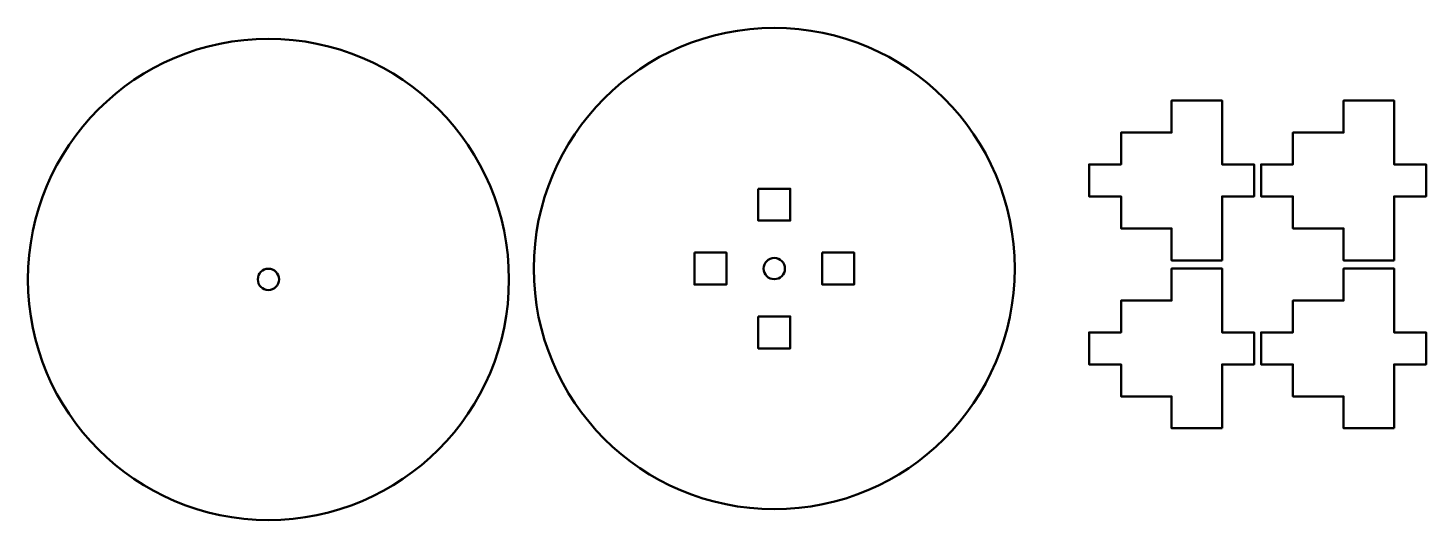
# Model space of a CAD drawing. Header units: inches. Extents: x 1117 to 1992, y -2324 to -585.
# Drawn here: x 1485.1 to 1616.4, y -1070.2 to -1024 of the extents above; entities that cross this region are included whole.
import ezdxf

# ---------------------------------------------------------------- set-up
doc = ezdxf.new("R2010")
doc.units = ezdxf.units.IN
doc.header["$MEASUREMENT"] = 0
doc.layers.add('Layer 1', color=7, linetype='Continuous')

msp = doc.modelspace()

# ---------------------------------------------------------------- linework, layer by layer
at = {"layer": 'Layer 1', "color": 98, "lineweight": 50, "true_color": 0x010202}
for points in [[(1597.26, -1045.84), (1592.51, -1045.84), (1592.51, -1042.84), (1587.77, -1042.84), (1587.77, -1039.84), (1584.77, -1039.84), (1584.77, -1036.84), (1587.77, -1036.84), (1587.77, -1033.84), (1592.51, -1033.84), (1592.51, -1030.84), (1597.26, -1030.84), (1597.26, -1036.84), (1600.26, -1036.84), (1600.26, -1039.84), (1597.26, -1039.84), (1597.26, -1045.84)], [(1613.42, -1045.84), (1608.67, -1045.84), (1608.67, -1042.84), (1603.92, -1042.84), (1603.92, -1039.84), (1600.92, -1039.84), (1600.92, -1036.84), (1603.92, -1036.84), (1603.92, -1033.84), (1608.67, -1033.84), (1608.67, -1030.84), (1613.42, -1030.84), (1613.42, -1036.84), (1616.42, -1036.84), (1616.42, -1039.84), (1613.42, -1039.84), (1613.42, -1045.84)], [(1553.7, -1039.11), (1556.7, -1039.11), (1556.7, -1042.11), (1553.7, -1042.11), (1553.7, -1039.11)], [(1547.7, -1045.11), (1550.7, -1045.11), (1550.7, -1048.11), (1547.7, -1048.11), (1547.7, -1045.11)], [(1559.7, -1045.11), (1562.7, -1045.11), (1562.7, -1048.11), (1559.7, -1048.11), (1559.7, -1045.11)], [(1597.26, -1061.61), (1592.51, -1061.61), (1592.51, -1058.61), (1587.77, -1058.61), (1587.77, -1055.61), (1584.77, -1055.61), (1584.77, -1052.61), (1587.77, -1052.61), (1587.77, -1049.61), (1592.51, -1049.61), (1592.51, -1046.61), (1597.26, -1046.61), (1597.26, -1052.61), (1600.26, -1052.61), (1600.26, -1055.61), (1597.26, -1055.61), (1597.26, -1061.61)], [(1613.42, -1061.61), (1608.67, -1061.61), (1608.67, -1058.61), (1603.92, -1058.61), (1603.92, -1055.61), (1600.92, -1055.61), (1600.92, -1052.61), (1603.92, -1052.61), (1603.92, -1049.61), (1608.67, -1049.61), (1608.67, -1046.61), (1613.42, -1046.61), (1613.42, -1052.61), (1616.42, -1052.61), (1616.42, -1055.61), (1613.42, -1055.61), (1613.42, -1061.61)], [(1553.7, -1051.11), (1556.7, -1051.11), (1556.7, -1054.11), (1553.7, -1054.11), (1553.7, -1051.11)]]:
    msp.add_lwpolyline(points, dxfattribs=at)
for points in [[(1532.61, -1046.61), (1532.61, -1059.09), (1542.72, -1069.2), (1555.2, -1069.2), (1567.67, -1069.2), (1577.78, -1059.09), (1577.78, -1046.61), (1577.78, -1034.14), (1567.67, -1024.02), (1555.2, -1024.02), (1542.72, -1024.02), (1532.61, -1034.14), (1532.61, -1046.61)], [(1554.2, -1046.61), (1554.2, -1046.06), (1554.64, -1045.61), (1555.2, -1045.61), (1555.75, -1045.61), (1556.2, -1046.06), (1556.2, -1046.61), (1556.2, -1047.16), (1555.75, -1047.61), (1555.2, -1047.61), (1554.64, -1047.61), (1554.2, -1047.16), (1554.2, -1046.61)]]:
    msp.add_open_spline(points, degree=3, knots=[0, 0, 0, 0, 1, 1, 1, 2, 2, 2, 3, 3, 3, 4, 4, 4, 4], dxfattribs=at)
at = {"layer": 'Layer 1', "color": 18, "lineweight": 50, "true_color": 0x010101}
for points in [[(1507.69, -1025.04), (1495.21, -1025.04), (1485.1, -1035.16), (1485.1, -1047.63), (1485.1, -1060.11), (1495.21, -1070.22), (1507.69, -1070.22), (1520.16, -1070.22), (1530.28, -1060.11), (1530.28, -1047.63), (1530.28, -1035.16), (1520.16, -1025.04), (1507.69, -1025.04)], [(1507.69, -1046.63), (1508.24, -1046.63), (1508.69, -1047.08), (1508.69, -1047.63), (1508.69, -1048.18), (1508.24, -1048.63), (1507.69, -1048.63), (1507.14, -1048.63), (1506.69, -1048.18), (1506.69, -1047.63), (1506.69, -1047.08), (1507.14, -1046.63), (1507.69, -1046.63)]]:
    msp.add_open_spline(points, degree=3, knots=[0, 0, 0, 0, 1, 1, 1, 2, 2, 2, 3, 3, 3, 4, 4, 4, 4], dxfattribs=at)

doc.saveas('drawing.dxf')
